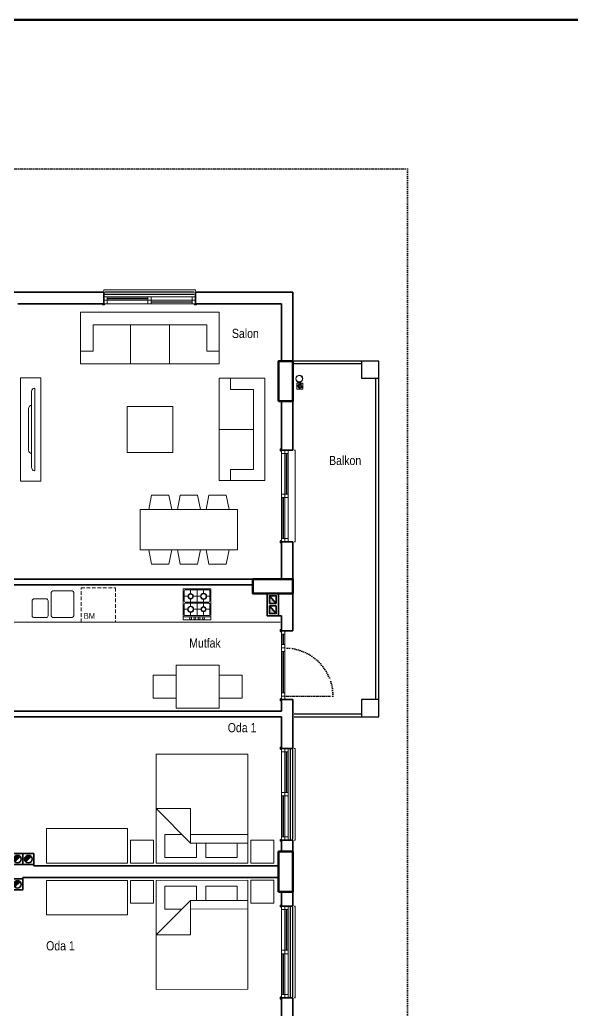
# Model space of a CAD drawing. Header units: millimetres. Extents: x 1852829 to 1882754, y -270850 to -231658.
# Drawn here: x 1866526 to 1867490, y -269576 to -267850 of the extents above; entities that cross this region are included whole.
import ezdxf

# ---------------------------------------------------------------- set-up
doc = ezdxf.new("R2010")
doc.units = ezdxf.units.MM
doc.linetypes.add('izdüşüm arka', pattern=[3.175, 0, -3.175])
doc.linetypes.add('izdüşüm ön', pattern=[9.525, 6.35, -3.175])
for name, color, linetype, lineweight in [('a_ba', 6, 'Continuous', 50), ('a_doğrama', 251, 'Continuous', 20), ('a_duvar', 251, 'Continuous', 35), ('a_görünüş', 32, 'Continuous', 25), ('a_görünüş_ince', 8, 'Continuous', 20), ('a_izdüşüm_arka', 251, 'izdüşüm arka', 30), ('a_izdüşüm_ön', 6, 'izdüşüm ön', 9), ('a_not_mahal', 253, 'Continuous', 5), ('a_tefriş', 8, 'Continuous', 20), ('a_çerçeve_line', 7, 'Continuous', 50), ('m_yib', 65, 'Continuous', 20)]:
    doc.layers.add(name, color=color, linetype=linetype, lineweight=lineweight)
doc.styles.get("Standard").update_dxf_attribs({"font": 'ARIALN.TTF'})

# ---------------------------------------------------------------- blocks, each defined once
blk = doc.blocks.new('160p')
at = {"layer": 'a_doğrama', "color": 251}
for points in [[(-6, -6), (-6, 0), (-12, 0), (-12, -6)], [(0, -6), (0, 0), (-6, 0), (-6, -6)], [(-6, -83), (-6, -77), (-12, -77), (-12, -83)], [(0, -83), (0, -77), (-6, -77), (-6, -83)], [(-6, -160), (-6, -154), (-12, -154), (-12, -160)], [(0, -160), (0, -154), (-6, -154), (-6, -160)]]:
    blk.add_lwpolyline(points, close=True, dxfattribs=at)
for points in [[(2, -1), (2, 2), (0, 2), (0, -2), (1, -2), (2, -1)], [(-9.5, -6), (-9.5, -77)], [(-8.5, -6), (-8.5, -77)], [(-3.5, -83), (-3.5, -154)], [(-2.5, -83), (-2.5, -154)], [(2, -159), (2, -162), (0, -162), (0, -158), (1, -158), (2, -159)]]:
    blk.add_lwpolyline(points, dxfattribs=at)
at = {"layer": 'a_görünüş_ince', "color": 251}
for points in [[(-22, -160), (-24, -160), (-24, 0), (-22, 0)], [(-12, -77), (-12, -6)], [(-6, -77), (-6, -6)], [(-6, -77), (-6, -6)], [(0, -77), (0, -6)], [(-12, -154), (-12, -83)], [(-6, -154), (-6, -83)], [(-6, -154), (-6, -83)], [(0, -154), (0, -83)]]:
    blk.add_lwpolyline(points, dxfattribs=at)
blk = doc.blocks.new('kapı_120_c_blok')
at = {"layer": 'a_doğrama', "color": 251}
for points in [[(-2, 119), (-2, 122), (0, 122), (0, 118), (-1, 118), (-2, 119)], [(2.5, 114), (2.5, 96)], [(3.5, 114), (3.5, 96)], [(2.5, 84), (2.5, 12)], [(3.5, 84), (3.5, 12)], [(-2, 1), (-2, -2), (0, -2), (0, 2), (-1, 2), (-2, 1)]]:
    blk.add_lwpolyline(points, dxfattribs=at)
for points in [[(0, 114), (6, 114), (6, 120), (0, 120)], [(0, 90), (6, 90), (6, 96), (0, 96)], [(0, 84), (6, 84), (6, 90), (0, 90)], [(0, 6), (6, 6), (6, 12), (0, 12)], [(0, 0), (6, 0), (6, 6), (0, 6)]]:
    blk.add_lwpolyline(points, close=True, dxfattribs=at)
at = {"layer": 'a_görünüş_ince', "color": 251}
for points in [[(0, 114), (0, 96)], [(6, 114), (6, 96)], [(0, 84), (0, 12)], [(6, 84), (6, 12)]]:
    blk.add_lwpolyline(points, dxfattribs=at)
at = {"layer": 'a_izdüşüm_arka', "color": 251}
blk.add_lwpolyline([(6, 6), (90, 6)], dxfattribs=at)
blk.add_arc((6, 6), 84, 0, 90, dxfattribs=at)
blk = doc.blocks.new('baca_şönt')
at = {"layer": 'a_duvar'}
h = blk.add_hatch(color=256, dxfattribs=at)
h.dxf.hatch_style = 1
h.paths.add_polyline_path([(21.5, -5), (21.5, -17), (35, -17)])
h.paths.add_polyline_path([(4, -5), (4, -17), (17.5, -17)])
for p, q in [((4, -5), (17.5, -17)), ((17.5, -5), (17.5, -17)), ((21.5, -5), (21.5, -17)), ((21.5, -5), (35, -17))]:
    blk.add_line(p, q, dxfattribs=at)
blk.add_lwpolyline([(0, -21), (39, -21), (39, -1), (0, -1)], close=True, dxfattribs=at)
for points in [[(17.5, -5), (4, -5), (4, -17), (17.5, -17)], [(21.5, -17), (35, -17), (35, -5), (21.5, -5)]]:
    blk.add_lwpolyline(points, dxfattribs=at)
blk = doc.blocks.new('baca_müstakil')
at = {"layer": 'a_duvar'}
h = blk.add_hatch(color=256, dxfattribs=at)
h.dxf.hatch_style = 1
h.paths.add_polyline_path([(4.9, -4.9, 0.198912), (3, -9.5, 0.668179), (14.1, -14.1)])
blk.add_line((4.9, -4.9), (14.1, -14.1), dxfattribs=at)
blk.add_lwpolyline([(0, -19), (19, -19), (19, 0), (0, 0)], close=True, dxfattribs=at)
blk.add_circle((9.5, -9.5), 6.5, dxfattribs=at)
blk = doc.blocks.new('A$C2A0A03CE')
at = {"layer": 'a_tefriş'}
for p, q in [((-54, -24.3), (-54, 24.3)), ((-54, 24.3), (0, 24.3)), ((-48.6, 24.3), (-48.6, -24.3)), ((-46.8, 20.7), (-46.8, -20.7)), ((-27, 22.5), (-45, 22.5)), ((-35.6, 22.5), (-35.6, 15.7)), ((-25.2, -20.7), (-25.2, 20.7)), ((-23.4, -20.7), (-23.4, 20.7)), ((-21.6, 22.5), (-3.6, 22.5)), ((-13.1, 22.5), (-13.1, 14.8)), ((-1.8, 20.7), (-1.8, -20.7)), ((0, -24.3), (0, 24.3)), ((-40, 11.2), (-46.8, 11.2)), ((-25.2, 0), (-46.8, 0)), ((-35.6, 6.8), (-35.6, -7.7)), ((-25.2, 11.2), (-31, 11.2)), ((-16.6, 11.2), (-23.4, 11.2)), ((-1.8, 0), (-23.4, 0)), ((-13.1, 7.7), (-13.1, -6.8)), ((-1.8, 11.2), (-9.4, 11.2)), ((-39.1, -11.3), (-46.8, -11.3)), ((-35.6, -14.9), (-35.6, -22.5)), ((-25.2, -11.3), (-31.9, -11.3)), ((-17.5, -11.3), (-23.4, -11.3)), ((-13.1, -15.7), (-13.1, -22.5)), ((-1.8, -11.3), (-8.5, -11.3)), ((-54, -24.3), (0, -24.3)), ((-45, -22.5), (-27, -22.5)), ((-3.6, -22.5), (-21.6, -22.5))]:
    blk.add_line(p, q, dxfattribs=at)
for centre, radius in [((-51.4, 11.2), 1.8), ((-51.4, 3.7), 1.8), ((-35.6, 11.2), 5.4), ((-35.6, 11.2), 4.5), ((-13.1, 11.2), 4.5), ((-13.1, 11.2), 3.6), ((-51.4, -3.5), 1.8), ((-51.4, -11.3), 1.8), ((-35.6, -11.3), 4.5), ((-35.6, -11.3), 3.6), ((-13.1, -11.3), 5.4), ((-13.1, -11.3), 4.5)]:
    blk.add_circle(centre, radius, dxfattribs=at)
for centre, start, end in [((-45, 20.7), 90, 180), ((-27, 20.7), 0, 90), ((-21.6, 20.7), 90, 180), ((-3.6, 20.7), 0, 90), ((-45, -20.7), 180, 270), ((-27, -20.7), 270, 0), ((-21.6, -20.7), 180, 270), ((-3.6, -20.7), 270, 0)]:
    blk.add_arc(centre, 1.8, start, end, dxfattribs=at)
blk = doc.blocks.new('tefriş_koltuk_242x90')
at = {"layer": 'a_tefriş'}
for p, q in [((-34, -22), (-34, -90)), ((34, -22), (34, -90)), ((-99, -68), (-121, -68)), ((99, -68), (121, -68))]:
    blk.add_line(p, q, dxfattribs=at)
for points in [[(-121, -90), (-121, 0), (121, 0), (121, -90), (-121, -90)], [(-99, -68), (-99, -22), (99, -22), (99, -68)]]:
    blk.add_lwpolyline(points, dxfattribs=at)
blk = doc.blocks.new('tefriş_koltuk_202x90')
at = {"layer": 'a_tefriş'}
for p, q in [((0, -90), (0, -22)), ((-79, -68), (-101, -68)), ((79, -68), (101, -68))]:
    blk.add_line(p, q, dxfattribs=at)
for points in [[(101, -90), (101, 0), (-101, 0), (-101, -90), (101, -90)], [(79, -68), (79, -22), (-79, -22), (-79, -68)]]:
    blk.add_lwpolyline(points, dxfattribs=at)
blk = doc.blocks.new('tefirş_tv')
at = {"layer": 'a_tefriş'}
for points in [[(35, 10), (35, 10, 0.414214), (30, 15), (-30, 15, 0.414214), (-35, 10), (-35, 10)], [(60, 4), (60, 5, 0.414214), (55, 10), (-55, 10, 0.414214), (-60, 5), (-60, 4)]]:
    blk.add_lwpolyline(points, format="xyb", close=True, dxfattribs=at)
blk = doc.blocks.new('tefriş_yatak_çift')
at = {"layer": 'a_tefriş'}
for points in [[(-85, -5), (-85, -45), (-125, -45), (-125, -5)], [(80, -195), (80, -5), (-80, -5), (-80, -195)], [(85, -5), (85, -45), (125, -45), (125, -5)]]:
    blk.add_lwpolyline(points, close=True, dxfattribs=at)
for points in [[(-6.3, -40), (-6.3, -15), (-61.3, -15), (-61.3, -40)], [(35, -55), (65, -55), (65, -15), (10, -15), (10, -40)], [(-80, -40), (20, -40), (80, -100), (20, -100), (20, -40)], [(-80, -55), (20, -55)]]:
    blk.add_lwpolyline(points, dxfattribs=at)
blk = doc.blocks.new('tefriş_süzgeç')
at = {"layer": 'a_tefriş'}
for p, q in [((5, 0), (-5, 0)), ((-5, 0), (-5, -10)), ((5, -10), (5, 0)), ((-5, -10), (5, -10)), ((-3.6, -5.1), (-4.1, -5.1)), ((-2.6, -5.1), (-3.1, -5.1)), ((-2.5, -2.5), (-2.9, -2.2)), ((-2.6, -7.6), (-2.9, -7.9)), ((-2, -3.3), (-2.3, -3)), ((-1.9, -6.9), (-2.2, -7.2)), ((-1.6, -5.1), (-2.1, -5.1)), ((-1.2, -3.9), (-1.5, -3.6)), ((-1.2, -6.2), (-1.5, -6.5)), ((-0.2, -2.5), (-0.2, -2)), ((-0.1, -1.5), (-0.1, -1)), ((-0.1, -3), (-0.1, -3.5)), ((-0.1, -6.6), (-0.1, -7.1)), ((-0.1, -7.6), (-0.1, -8.1)), ((-0.1, -8.6), (-0.1, -9.1)), ((1, -4), (1.4, -3.6)), ((1.1, -6.2), (1.4, -6.5)), ((1.5, -5.1), (2, -5.1)), ((1.7, -3.3), (2.1, -2.9)), ((1.8, -6.9), (2.1, -7.2)), ((2.5, -2.5), (2.8, -2.2)), ((2.5, -5.1), (3, -5.1)), ((2.5, -7.5), (2.8, -7.9)), ((3.5, -5.1), (4, -5.1))]:
    blk.add_line(p, q, dxfattribs=at)
for centre, radius, start, end in [((-0.1, -5.1), 4.06, 134.2896, 180), ((-0.1, -5.1), 3.56, 134.2896, 180), ((-0.1, -5.1), 3.06, 180, 225), ((-0.1, -5.1), 4.06, 225, 270), ((-0.1, -5.1), 2.56, 180, 225), ((-0.1, -5.1), 3.56, 225, 270), ((-0.4, -4.4), 2.4, 84.5943, 143.2016), ((-0.1, -5.1), 2.06, 134.2896, 180), ((-0.1, -5), 2.44, 90.343, 138.1212), ((-0.1, -5.1), 1.56, 134.2896, 180), ((-0.1, -5.1), 2.06, 225, 270), ((-0.1, -5.1), 1.56, 225, 270), ((-0.1, -5.1), 4.06, 45, 90), ((-0.1, -5.1), 3.56, 45, 90), ((-0.1, -5.1), 2.06, 45, 90), ((-0.1, -5.1), 1.56, 45, 90), ((-0.1, -5.1), 2.56, 270, 315.7104), ((-0.1, -5.1), 3.06, 270, 315.7104), ((-0.1, -5.1), 1.56, 314.2896, 360), ((-0.1, -5.1), 2.06, 314.2896, 360), ((-0.1, -5.1), 2.56, 360, 45), ((-0.1, -5.1), 3.06, 360, 45), ((-0.1, -5.1), 3.56, 314.2896, 360), ((-0.1, -5.1), 4.06, 314.2896, 360)]:
    blk.add_arc(centre, radius, start, end, dxfattribs=at)

msp = doc.modelspace()

# ---------------------------------------------------------------- linework, layer by layer
at = {"layer": 'a_ba', "color": 253}
for points in [[(1866977.7, -268514.5), (1867002.7, -268514.5), (1867002.7, -268444.5), (1866977.7, -268444.5)], [(1866932.7, -268824.5), (1866932.7, -268849.5), (1867002.7, -268849.5), (1867002.7, -268824.5)], [(1866977.7, -269369.5), (1867002.7, -269369.5), (1867002.7, -269299.5), (1866977.7, -269299.5)]]:
    msp.add_lwpolyline(points, close=True, dxfattribs=at)
at = {"layer": 'a_duvar'}
for p, q in [((1866467.7, -268324.5), (1866672.7, -268324.5)), ((1866832.7, -268324.5), (1867002.7, -268324.5)), ((1867002.7, -268444.5), (1867002.7, -268324.5)), ((1866672.7, -268344.5), (1866522.7, -268344.5)), ((1866982.7, -268344.5), (1866832.7, -268344.5)), ((1866982.7, -268344.5), (1866982.7, -268444.5)), ((1867002.7, -268599.5), (1867002.7, -268464.5)), ((1866982.7, -268514.5), (1866982.7, -268599.5)), ((1866982.7, -268759.5), (1866982.7, -268824.5)), ((1867002.7, -268914.5), (1867002.7, -268759.5)), ((1866982.7, -268824.5), (1866392.7, -268824.5)), ((1866392.7, -268834.5), (1866932.7, -268834.5)), ((1866982.7, -268888.5), (1866982.7, -268914.5)), ((1866982.7, -269034.5), (1866982.7, -269054.5)), ((1867002.7, -269119.5), (1867002.7, -269034.5)), ((1866982.7, -269054.5), (1866392.7, -269054.5)), ((1866392.7, -269064.5), (1866982.7, -269064.5)), ((1866982.7, -269064.5), (1866982.7, -269119.5)), ((1866982.7, -269279.5), (1866982.7, -269299.5)), ((1867002.7, -269299.5), (1867002.7, -269279.5)), ((1866550.7, -269324.5), (1866977.7, -269324.5)), ((1866531.7, -269344.5), (1866977.7, -269344.5)), ((1866531.7, -269347), (1866531.7, -269344.5)), ((1866982.7, -269369.5), (1866982.7, -269394.5)), ((1867002.7, -269394.5), (1867002.7, -269369.5)), ((1866982.7, -269554.5), (1866982.7, -269604.5)), ((1867002.7, -269604.5), (1867002.7, -269554.5))]:
    msp.add_line(p, q, dxfattribs=at)
for points in [[(1866672.7, -268344.5), (1866672.7, -268324.5)], [(1866832.7, -268344.5), (1866832.7, -268324.5)], [(1867002.7, -268599.5), (1866982.7, -268599.5)], [(1867002.7, -268759.5), (1866982.7, -268759.5)], [(1866977.7, -268888.5), (1866982.7, -268888.5)], [(1867002.7, -268914.5), (1866982.7, -268914.5)], [(1867002.7, -269034.5), (1866982.7, -269034.5)], [(1866982.7, -269119.5), (1867002.7, -269119.5)], [(1866982.7, -269279.5), (1867002.7, -269279.5)], [(1866550.7, -269322), (1866550.7, -269324.5)], [(1866982.7, -269394.5), (1867002.7, -269394.5)], [(1866982.7, -269554.5), (1867002.7, -269554.5)]]:
    msp.add_lwpolyline(points, dxfattribs=at)
at = {"layer": 'a_görünüş', "color": 251}
for points in [[(1866830.7, -268324.5), (1866674.7, -268324.5)], [(1866830.7, -268328.5), (1866674.7, -268328.5)], [(1867122.7, -268444.5), (1867004.7, -268444.5)], [(1867122.7, -268449.5), (1867004.7, -268449.5)], [(1867147.7, -269034.5), (1867147.7, -268474.5)], [(1867152.7, -269034.5), (1867152.7, -268474.5)], [(1867004.7, -269059.5), (1867122.7, -269059.5)], [(1867004.7, -269064.5), (1867122.7, -269064.5)], [(1866998.7, -269277.5), (1866998.7, -269121.5)], [(1867002.7, -269277.5), (1867002.7, -269121.5)], [(1866998.7, -269552.5), (1866998.7, -269396.5)], [(1867002.7, -269552.5), (1867002.7, -269396.5)]]:
    msp.add_lwpolyline(points, dxfattribs=at)
for points in [[(1867122.7, -268474.5), (1867152.7, -268474.5), (1867152.7, -268444.5), (1867122.7, -268444.5)], [(1867122.7, -269064.5), (1867152.7, -269064.5), (1867152.7, -269034.5), (1867122.7, -269034.5)]]:
    msp.add_lwpolyline(points, close=True, dxfattribs=at)
at = {"layer": 'a_izdüşüm_arka'}
msp.add_lwpolyline([(1864722.7, -268109.5), (1867202.7, -268109.5), (1867202.7, -270559.5), (1864722.7, -270559.5)], close=True, dxfattribs=at)
at = {"layer": 'a_izdüşüm_ön', "color": 251}
msp.add_lwpolyline([(1866633.2, -268899.5), (1866633.2, -268839.5), (1866693.2, -268839.5), (1866693.2, -268899.5)], close=True, dxfattribs=at)
at = {"layer": 'a_tefriş'}
msp.add_line((1866487.7, -268899.5), (1866980.7, -268899.5), dxfattribs=at)
for points in [[(1866562.7, -268473.6), (1866527.7, -268473.6), (1866527.7, -268653.6), (1866562.7, -268653.6)], [(1866793.3, -268523.6), (1866713.3, -268523.6), (1866713.3, -268603.6), (1866793.3, -268603.6)], [(1866906.3, -268703.2), (1866736.3, -268703.2), (1866736.3, -268773.2), (1866906.3, -268773.2)], [(1866874.2, -269049.5), (1866874.2, -268974.5), (1866799.2, -268974.5), (1866799.2, -269049.5)], [(1866799.2, -269032), (1866799.2, -268992), (1866759.2, -268992), (1866759.2, -269032)], [(1866914.2, -269032), (1866874.2, -269032), (1866874.2, -268992), (1866914.2, -268992)], [(1866572.7, -269259.4), (1866572.7, -269319.4), (1866714.3, -269319.4), (1866714.3, -269259.4)], [(1866572.7, -269409.6), (1866572.7, -269349.6), (1866714.3, -269349.6), (1866714.3, -269409.6)]]:
    msp.add_lwpolyline(points, close=True, dxfattribs=at)
for points in [[(1866751.3, -268703.2), (1866756.3, -268678.2), (1866786.3, -268678.2), (1866791.3, -268703.2)], [(1866801.3, -268703.2), (1866806.3, -268678.2), (1866836.3, -268678.2), (1866841.3, -268703.2)], [(1866851.3, -268703.2), (1866856.3, -268678.2), (1866886.3, -268678.2), (1866891.3, -268703.2)], [(1866751.3, -268773.2), (1866756.3, -268798.2), (1866786.3, -268798.2), (1866791.3, -268773.2)], [(1866801.3, -268773.2), (1866806.3, -268798.2), (1866836.3, -268798.2), (1866841.3, -268773.2)], [(1866851.3, -268773.2), (1866856.3, -268798.2), (1866886.3, -268798.2), (1866891.3, -268773.2)]]:
    msp.add_lwpolyline(points, dxfattribs=at)
for points in [[(1866547.7, -268862.3, -0.414214), (1866551.2, -268858.8), (1866572.2, -268858.8, -0.414214), (1866575.7, -268862.3), (1866575.7, -268888.2, -0.414214), (1866572.2, -268891.7), (1866551.2, -268891.7, -0.414214), (1866547.7, -268888.2), (1866547.7, -268862.3)], [(1866580.7, -268849.7, -0.414214), (1866585.7, -268844.7), (1866615.7, -268844.7, -0.414214), (1866620.7, -268849.7), (1866620.7, -268886.7, -0.414214), (1866615.7, -268891.7), (1866585.7, -268891.7, -0.414214), (1866580.7, -268886.7), (1866580.7, -268849.7)]]:
    msp.add_lwpolyline(points, format="xyb", dxfattribs=at)
at = {"layer": 'a_çerçeve_line'}
msp.add_lwpolyline([(1872123.9, -270849.7), (1872123.9, -267849.7), (1853005.4, -267849.7), (1853005.4, -270849.7)], close=True, dxfattribs=at)
at = {"layer": 'm_yib'}
for centre in [(1867013.7, -268475.6), (1867014, -268474.9)]:
    msp.add_circle(centre, 5.92, dxfattribs=at)

# ---------------------------------------------------------------- block references
msp.add_blockref('kapı_120_c_blok', (1866982.7, -269034.5))
msp.add_blockref('kapı_120_c_blok', (1866982.7, -269034.5))
at = {"layer": 'a_duvar', "xscale": -1}
for name, p, rotation in [('160p', (1866672.7, -268344.5), 90), ('baca_şönt', (1866978.7, -268888.5), 270)]:
    msp.add_blockref(name, p, dxfattribs=dict(at, rotation=rotation))
for p in [(1866982.7, -268599.5), (1866982.7, -269119.5), (1866982.7, -269394.5)]:
    msp.add_blockref('160p', p, dxfattribs=at)
at = {"layer": 'a_duvar', "rotation": 270}
for p in [(1866531.7, -269303), (1866550.7, -269303), (1866531.7, -269347)]:
    msp.add_blockref('baca_müstakil', p, dxfattribs=at)
at = {"layer": 'a_tefriş'}
msp.add_blockref('tefriş_koltuk_242x90', (1866753.3, -268359.5), dxfattribs=at)
at = {"layer": 'a_tefriş', "lineweight": -3, "extrusion": (-1.67633e-30, -2.24181e-16, -1), "xscale": 0.8823529411764788, "yscale": 0.8823529411764788, "zscale": -0.8823529411764706, "rotation": 90}
msp.add_blockref('tefriş_koltuk_202x90', (-1866953.7, -268563.6), dxfattribs=at)
at = {"layer": 'a_tefriş', "extrusion": (0, 0, -1), "xscale": 1.199999999999992, "rotation": 269.9999983322061}
msp.add_blockref('tefirş_tv', (-1866556.7, -268563.6), dxfattribs=at)
at = {"layer": 'a_tefriş', "rotation": 179.9999999999999}
msp.add_blockref('tefriş_süzgeç', (1867014.9, -268493.2), dxfattribs=at)
at = {"layer": 'a_tefriş', "color": 113, "rotation": 90.0007963271045}
msp.add_blockref('A$C2A0A03CE', (1866835.5, -268841.4), dxfattribs=at)
at = {"layer": 'a_tefriş', "extrusion": (0, 0, -1), "xscale": -1, "zscale": -1, "rotation": 180.0301700967464}
msp.add_blockref('tefriş_yatak_çift', (-1866844.3, -269324.5), dxfattribs=at)
at = {"layer": 'a_tefriş', "extrusion": (0, 0, -1), "zscale": -1, "rotation": 359.9698299032536}
msp.add_blockref('tefriş_yatak_çift', (-1866844.3, -269344.5), dxfattribs=at)

# ---------------------------------------------------------------- texts
at = {"layer": 'a_not_mahal'}
for s, height, p in [('Salon', 16, (1866896.4, -268404.3)), ('Balkon', 16, (1867065.9, -268625.7)), ('BM', 10, (1866637.9, -268893.7)), ('Mutfak', 16, (1866821.8, -268943.9)), ('Oda 1', 16, (1866889.1, -269091.4)), ('Oda 1', 16, (1866572.2, -269471.6))]:
    msp.add_text(s, height=height, dxfattribs=at).set_placement(p)

doc.saveas('drawing.dxf')
